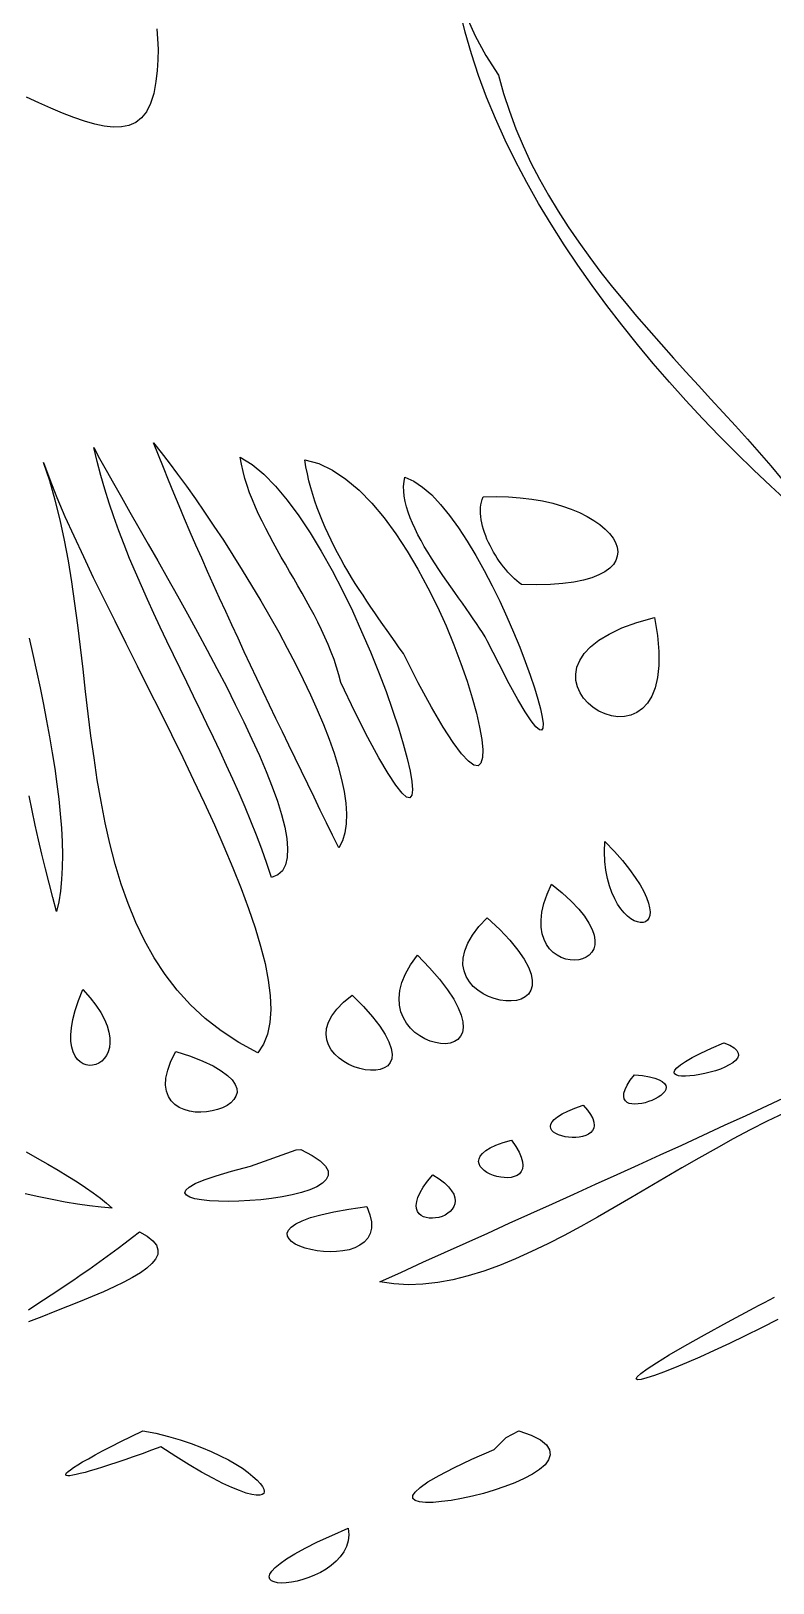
# Model space of a CAD drawing. Extents: x 2.9 to 46.8, y 120.5 to 170.8.
# Drawn here: x 24.23 to 30.78, y 130.94 to 144.63 of the extents above; entities that cross this region are included whole.
import ezdxf

# ---------------------------------------------------------------- set-up
doc = ezdxf.new("R2010")
doc.units = 0
doc.layers.get('0').update_dxf_attribs({"linetype": 'CONTINUOUS'})

msp = doc.modelspace()

# ---------------------------------------------------------------- linework, layer by layer
at = {"color": 7}
for p, q in [((28.063, 144.624), (28.017, 144.815)), ((28.076, 144.762), (28.152, 144.592)), ((25.342, 144.655), (25.349, 144.566)), ((28.118, 144.433), (28.063, 144.624)), ((25.349, 144.566), (25.353, 144.475)), ((25.353, 144.475), (25.351, 144.381)), ((28.152, 144.592), (28.246, 144.419)), ((25.351, 144.381), (25.345, 144.286)), ((28.181, 144.242), (28.118, 144.433)), ((28.246, 144.419), (28.359, 144.244)), ((25.345, 144.286), (25.334, 144.19)), ((28.252, 144.052), (28.181, 144.242)), ((28.359, 144.244), (28.403, 144.084)), ((25.316, 144.083), (25.288, 143.994)), ((25.334, 144.19), (25.316, 144.083)), ((28.403, 144.084), (28.454, 143.927)), ((24.301, 144.001), (24.191, 144.05)), ((24.407, 143.955), (24.301, 144.001)), ((24.51, 143.911), (24.407, 143.955)), ((25.288, 143.994), (25.252, 143.923)), ((28.33, 143.862), (28.252, 144.052)), ((28.454, 143.927), (28.511, 143.773)), ((24.609, 143.873), (24.51, 143.911)), ((24.704, 143.84), (24.609, 143.873)), ((24.794, 143.814), (24.704, 143.84)), ((24.878, 143.796), (24.794, 143.814)), ((24.957, 143.787), (24.878, 143.796)), ((25.03, 143.789), (24.957, 143.787)), ((25.096, 143.802), (25.03, 143.789)), ((25.156, 143.828), (25.096, 143.802)), ((25.208, 143.868), (25.156, 143.828)), ((25.252, 143.923), (25.208, 143.868)), ((28.416, 143.673), (28.33, 143.862)), ((28.508, 143.485), (28.416, 143.673)), ((28.511, 143.773), (28.575, 143.622)), ((28.575, 143.622), (28.644, 143.473)), ((28.607, 143.299), (28.508, 143.485)), ((28.644, 143.473), (28.719, 143.328)), ((28.711, 143.114), (28.607, 143.299)), ((28.719, 143.328), (28.8, 143.185)), ((28.822, 142.93), (28.711, 143.114)), ((28.8, 143.185), (28.884, 143.045)), ((28.884, 143.045), (28.973, 142.907)), ((28.937, 142.748), (28.822, 142.93)), ((28.973, 142.907), (29.066, 142.771)), ((29.058, 142.568), (28.937, 142.748)), ((29.066, 142.771), (29.163, 142.637)), ((29.183, 142.39), (29.058, 142.568)), ((29.163, 142.637), (29.262, 142.505)), ((29.262, 142.505), (29.364, 142.375)), ((29.313, 142.214), (29.183, 142.39)), ((29.364, 142.375), (29.469, 142.247)), ((29.446, 142.041), (29.313, 142.214)), ((29.469, 142.247), (29.575, 142.12)), ((29.583, 141.87), (29.446, 142.041)), ((29.575, 142.12), (29.683, 141.995)), ((29.683, 141.995), (29.792, 141.872)), ((29.792, 141.872), (29.902, 141.749)), ((29.723, 141.702), (29.583, 141.87)), ((29.902, 141.749), (30.012, 141.628)), ((29.866, 141.537), (29.723, 141.702)), ((30.012, 141.628), (30.122, 141.507)), ((30.011, 141.375), (29.866, 141.537)), ((30.122, 141.507), (30.232, 141.387)), ((30.158, 141.217), (30.011, 141.375)), ((30.232, 141.387), (30.341, 141.269)), ((30.307, 141.061), (30.158, 141.217)), ((30.341, 141.269), (30.448, 141.15)), ((30.458, 140.91), (30.307, 141.061)), ((30.448, 141.15), (30.554, 141.033)), ((24.786, 140.959), (24.837, 140.864)), ((24.815, 140.837), (24.786, 140.959)), ((25.313, 141.002), (25.38, 140.917)), ((25.356, 140.892), (25.313, 141.002)), ((25.38, 140.917), (25.452, 140.824)), ((30.554, 141.033), (30.658, 140.915)), ((30.658, 140.915), (30.76, 140.798)), ((24.341, 140.828), (24.397, 140.678)), ((24.397, 140.665), (24.341, 140.828)), ((24.847, 140.714), (24.815, 140.837)), ((24.837, 140.864), (24.895, 140.759)), ((25.4, 140.782), (25.356, 140.892)), ((25.445, 140.67), (25.4, 140.782)), ((25.452, 140.824), (25.526, 140.724)), ((26.079, 140.875), (26.183, 140.811)), ((26.09, 140.812), (26.079, 140.875)), ((26.103, 140.749), (26.09, 140.812)), ((26.183, 140.811), (26.287, 140.725)), ((26.648, 140.852), (26.771, 140.818)), ((26.658, 140.789), (26.648, 140.852)), ((26.671, 140.727), (26.658, 140.789)), ((26.771, 140.818), (26.892, 140.76)), ((30.609, 140.762), (30.458, 140.91)), ((30.76, 140.798), (30.859, 140.681)), ((24.397, 140.678), (24.461, 140.519)), ((24.446, 140.496), (24.397, 140.665)), ((24.883, 140.591), (24.847, 140.714)), ((24.895, 140.759), (24.96, 140.644)), ((24.96, 140.644), (25.03, 140.521)), ((25.492, 140.557), (25.445, 140.67)), ((25.526, 140.724), (25.603, 140.618)), ((26.12, 140.686), (26.103, 140.749)), ((26.139, 140.623), (26.12, 140.686)), ((26.287, 140.725), (26.391, 140.619)), ((26.685, 140.665), (26.671, 140.727)), ((26.701, 140.604), (26.685, 140.665)), ((26.892, 140.76), (27.011, 140.681)), ((27.011, 140.681), (27.127, 140.583)), ((27.52, 140.617), (27.524, 140.659)), ((27.524, 140.659), (27.532, 140.699)), ((27.532, 140.699), (27.61, 140.664)), ((27.61, 140.664), (27.688, 140.611)), ((30.761, 140.618), (30.609, 140.762)), ((24.461, 140.519), (24.532, 140.352)), ((24.922, 140.469), (24.883, 140.591)), ((25.03, 140.521), (25.104, 140.39)), ((25.539, 140.444), (25.492, 140.557)), ((25.603, 140.618), (25.683, 140.506)), ((25.683, 140.506), (25.764, 140.389)), ((26.161, 140.56), (26.139, 140.623)), ((26.186, 140.497), (26.161, 140.56)), ((26.391, 140.619), (26.494, 140.496)), ((26.718, 140.544), (26.701, 140.604)), ((26.737, 140.485), (26.718, 140.544)), ((27.127, 140.583), (27.239, 140.468)), ((27.521, 140.574), (27.52, 140.617)), ((27.525, 140.53), (27.521, 140.574)), ((27.533, 140.484), (27.525, 140.53)), ((27.688, 140.611), (27.768, 140.541)), ((27.768, 140.541), (27.847, 140.457)), ((28.213, 140.501), (28.222, 140.523)), ((28.222, 140.523), (28.336, 140.526)), ((28.336, 140.526), (28.445, 140.524)), ((28.445, 140.524), (28.55, 140.517)), ((28.55, 140.517), (28.651, 140.505)), ((28.651, 140.505), (28.746, 140.488)), ((30.914, 140.478), (30.761, 140.618)), ((24.49, 140.322), (24.446, 140.496)), ((24.963, 140.347), (24.922, 140.469)), ((25.104, 140.39), (25.183, 140.252)), ((25.588, 140.33), (25.539, 140.444)), ((25.764, 140.389), (25.846, 140.267)), ((26.212, 140.434), (26.186, 140.497)), ((26.241, 140.372), (26.212, 140.434)), ((26.271, 140.309), (26.241, 140.372)), ((26.494, 140.496), (26.596, 140.357)), ((26.758, 140.426), (26.737, 140.485)), ((26.78, 140.368), (26.758, 140.426)), ((26.803, 140.31), (26.78, 140.368)), ((27.239, 140.468), (27.348, 140.338)), ((27.545, 140.437), (27.533, 140.484)), ((27.56, 140.389), (27.545, 140.437)), ((27.578, 140.34), (27.56, 140.389)), ((27.847, 140.457), (27.926, 140.359)), ((28.198, 140.403), (28.199, 140.429)), ((28.199, 140.377), (28.198, 140.403)), ((28.199, 140.429), (28.202, 140.454)), ((28.201, 140.35), (28.199, 140.377)), ((28.202, 140.454), (28.207, 140.478)), ((28.207, 140.478), (28.213, 140.501)), ((28.746, 140.488), (28.836, 140.468)), ((28.836, 140.468), (28.921, 140.443)), ((28.921, 140.443), (29, 140.415)), ((29, 140.415), (29.073, 140.385)), ((29.073, 140.385), (29.14, 140.351)), ((24.528, 140.143), (24.49, 140.322)), ((24.532, 140.352), (24.61, 140.179)), ((25.007, 140.225), (24.963, 140.347)), ((25.183, 140.252), (25.265, 140.108)), ((25.637, 140.214), (25.588, 140.33)), ((25.846, 140.267), (25.93, 140.141)), ((26.303, 140.246), (26.271, 140.309)), ((26.336, 140.183), (26.303, 140.246)), ((26.596, 140.357), (26.696, 140.206)), ((26.827, 140.253), (26.803, 140.31)), ((26.853, 140.197), (26.827, 140.253)), ((27.348, 140.338), (27.452, 140.197)), ((27.598, 140.291), (27.578, 140.34)), ((27.621, 140.241), (27.598, 140.291)), ((27.646, 140.19), (27.621, 140.241)), ((27.926, 140.359), (28.005, 140.25)), ((28.005, 140.25), (28.082, 140.132)), ((28.205, 140.322), (28.201, 140.35)), ((28.21, 140.294), (28.205, 140.322)), ((28.217, 140.266), (28.21, 140.294)), ((28.225, 140.237), (28.217, 140.266)), ((28.234, 140.209), (28.225, 140.237)), ((29.14, 140.351), (29.2, 140.316)), ((29.2, 140.316), (29.253, 140.279)), ((29.253, 140.279), (29.299, 140.24)), ((29.299, 140.24), (29.337, 140.201)), ((24.562, 139.96), (24.528, 140.143)), ((24.61, 140.179), (24.694, 139.999)), ((25.054, 140.103), (25.007, 140.225)), ((25.102, 139.981), (25.054, 140.103)), ((25.265, 140.108), (25.35, 139.96)), ((25.688, 140.099), (25.637, 140.214)), ((25.739, 139.982), (25.688, 140.099)), ((25.93, 140.141), (26.013, 140.011)), ((26.37, 140.12), (26.336, 140.183)), ((26.405, 140.056), (26.37, 140.12)), ((26.696, 140.206), (26.794, 140.044)), ((26.88, 140.141), (26.853, 140.197)), ((26.908, 140.085), (26.88, 140.141)), ((27.452, 140.197), (27.552, 140.045)), ((27.674, 140.139), (27.646, 140.19)), ((27.703, 140.087), (27.674, 140.139)), ((28.082, 140.132), (28.158, 140.007)), ((28.245, 140.18), (28.234, 140.209)), ((28.256, 140.151), (28.245, 140.18)), ((28.269, 140.122), (28.256, 140.151)), ((28.283, 140.094), (28.269, 140.122)), ((28.298, 140.065), (28.283, 140.094)), ((29.337, 140.201), (29.368, 140.16)), ((29.368, 140.16), (29.39, 140.12)), ((29.39, 140.12), (29.404, 140.08)), ((24.592, 139.773), (24.562, 139.96)), ((24.694, 139.999), (24.782, 139.814)), ((25.153, 139.86), (25.102, 139.981)), ((25.35, 139.96), (25.437, 139.807)), ((25.791, 139.865), (25.739, 139.982)), ((26.013, 140.011), (26.096, 139.878)), ((26.441, 139.993), (26.405, 140.056)), ((26.477, 139.93), (26.441, 139.993)), ((26.794, 140.044), (26.889, 139.874)), ((26.937, 140.03), (26.908, 140.085)), ((26.966, 139.976), (26.937, 140.03)), ((26.997, 139.921), (26.966, 139.976)), ((27.552, 140.045), (27.646, 139.885)), ((27.733, 140.036), (27.703, 140.087)), ((27.765, 139.984), (27.733, 140.036)), ((27.798, 139.933), (27.765, 139.984)), ((28.158, 140.007), (28.231, 139.875)), ((28.313, 140.037), (28.298, 140.065)), ((28.33, 140.01), (28.313, 140.037)), ((28.347, 139.983), (28.33, 140.01)), ((28.364, 139.957), (28.347, 139.983)), ((28.383, 139.931), (28.364, 139.957)), ((29.393, 139.964), (29.371, 139.928)), ((29.406, 140.001), (29.393, 139.964)), ((29.404, 140.08), (29.41, 140.04)), ((29.41, 140.04), (29.406, 140.001)), ((25.206, 139.738), (25.153, 139.86)), ((25.843, 139.748), (25.791, 139.865)), ((26.096, 139.878), (26.179, 139.743)), ((26.514, 139.866), (26.477, 139.93)), ((26.551, 139.803), (26.514, 139.866)), ((26.889, 139.874), (26.98, 139.698)), ((27.029, 139.868), (26.997, 139.921)), ((27.061, 139.814), (27.029, 139.868)), ((27.646, 139.885), (27.735, 139.721)), ((27.832, 139.882), (27.798, 139.933)), ((27.866, 139.831), (27.832, 139.882)), ((27.901, 139.78), (27.866, 139.831)), ((28.231, 139.875), (28.301, 139.74)), ((28.402, 139.907), (28.383, 139.931)), ((28.421, 139.883), (28.402, 139.907)), ((28.44, 139.861), (28.421, 139.883)), ((28.46, 139.839), (28.44, 139.861)), ((28.48, 139.819), (28.46, 139.839)), ((28.5, 139.8), (28.48, 139.819)), ((29.244, 139.835), (29.181, 139.811)), ((29.297, 139.864), (29.244, 139.835)), ((29.339, 139.895), (29.297, 139.864)), ((29.371, 139.928), (29.339, 139.895)), ((24.62, 139.583), (24.592, 139.773)), ((24.782, 139.814), (24.875, 139.624)), ((25.26, 139.617), (25.206, 139.738)), ((25.437, 139.807), (25.524, 139.65)), ((25.896, 139.63), (25.843, 139.748)), ((26.179, 139.743), (26.26, 139.606)), ((26.588, 139.739), (26.551, 139.803)), ((26.624, 139.675), (26.588, 139.739)), ((26.98, 139.698), (27.068, 139.518)), ((27.094, 139.761), (27.061, 139.814)), ((27.127, 139.708), (27.094, 139.761)), ((27.162, 139.656), (27.127, 139.708)), ((27.735, 139.721), (27.818, 139.553)), ((27.936, 139.73), (27.901, 139.78)), ((27.971, 139.681), (27.936, 139.73)), ((28.005, 139.632), (27.971, 139.681)), ((28.301, 139.74), (28.368, 139.603)), ((28.52, 139.782), (28.5, 139.8)), ((28.54, 139.766), (28.52, 139.782)), ((28.561, 139.752), (28.54, 139.766)), ((28.694, 139.749), (28.561, 139.752)), ((28.815, 139.751), (28.694, 139.749)), ((28.924, 139.759), (28.815, 139.751)), ((29.021, 139.772), (28.924, 139.759)), ((29.107, 139.789), (29.021, 139.772)), ((29.181, 139.811), (29.107, 139.789)), ((24.645, 139.391), (24.62, 139.583)), ((24.875, 139.624), (24.971, 139.43)), ((25.316, 139.495), (25.26, 139.617)), ((25.524, 139.65), (25.613, 139.492)), ((25.95, 139.512), (25.896, 139.63)), ((26.26, 139.606), (26.34, 139.468)), ((26.66, 139.611), (26.624, 139.675)), ((26.695, 139.546), (26.66, 139.611)), ((26.73, 139.482), (26.695, 139.546)), ((27.196, 139.604), (27.162, 139.656)), ((27.231, 139.552), (27.196, 139.604)), ((27.266, 139.5), (27.231, 139.552)), ((27.818, 139.553), (27.895, 139.385)), ((28.039, 139.585), (28.005, 139.632)), ((28.072, 139.539), (28.039, 139.585)), ((28.368, 139.603), (28.432, 139.466)), ((24.971, 139.43), (25.069, 139.232)), ((25.373, 139.374), (25.316, 139.495)), ((25.613, 139.492), (25.701, 139.331)), ((26.005, 139.394), (25.95, 139.512)), ((26.34, 139.468), (26.418, 139.329)), ((26.763, 139.417), (26.73, 139.482)), ((26.795, 139.352), (26.763, 139.417)), ((27.068, 139.518), (27.15, 139.337)), ((27.302, 139.448), (27.266, 139.5)), ((27.338, 139.397), (27.302, 139.448)), ((28.104, 139.493), (28.072, 139.539)), ((28.134, 139.449), (28.104, 139.493)), ((28.163, 139.407), (28.134, 139.449)), ((28.191, 139.366), (28.163, 139.407)), ((28.432, 139.466), (28.491, 139.33)), ((29.445, 139.367), (29.578, 139.415)), ((29.578, 139.415), (29.733, 139.459)), ((29.733, 139.459), (29.76, 139.3)), ((24.217, 139.278), (24.249, 139.132)), ((24.668, 139.198), (24.645, 139.391)), ((25.43, 139.252), (25.373, 139.374)), ((25.701, 139.331), (25.788, 139.171)), ((26.059, 139.276), (26.005, 139.394)), ((26.114, 139.158), (26.059, 139.276)), ((26.418, 139.329), (26.493, 139.19)), ((26.825, 139.286), (26.795, 139.352)), ((26.854, 139.22), (26.825, 139.286)), ((27.15, 139.337), (27.228, 139.156)), ((27.374, 139.346), (27.338, 139.397)), ((27.41, 139.295), (27.374, 139.346)), ((27.446, 139.244), (27.41, 139.295)), ((27.895, 139.385), (27.964, 139.218)), ((28.216, 139.327), (28.191, 139.366)), ((28.239, 139.289), (28.216, 139.327)), ((28.259, 139.253), (28.239, 139.289)), ((28.491, 139.33), (28.545, 139.198)), ((29.242, 139.259), (29.333, 139.314)), ((29.333, 139.314), (29.445, 139.367)), ((29.76, 139.3), (29.773, 139.16)), ((24.691, 139.003), (24.668, 139.198)), ((25.069, 139.232), (25.169, 139.033)), ((25.489, 139.131), (25.43, 139.252)), ((25.788, 139.171), (25.873, 139.01)), ((26.17, 139.039), (26.114, 139.158)), ((26.493, 139.19), (26.565, 139.052)), ((26.881, 139.154), (26.854, 139.22)), ((26.906, 139.088), (26.881, 139.154)), ((27.228, 139.156), (27.299, 138.979)), ((27.482, 139.193), (27.446, 139.244)), ((27.518, 139.142), (27.482, 139.193)), ((27.649, 138.883), (27.518, 139.142)), ((27.964, 139.218), (28.026, 139.055)), ((28.362, 139.047), (28.259, 139.253)), ((28.545, 139.198), (28.594, 139.071)), ((29.074, 139.081), (29.113, 139.141)), ((29.113, 139.141), (29.169, 139.201)), ((29.169, 139.201), (29.242, 139.259)), ((29.773, 139.16), (29.773, 139.037)), ((24.249, 139.132), (24.281, 138.985)), ((24.714, 138.807), (24.691, 139.003)), ((25.169, 139.033), (25.27, 138.831)), ((25.548, 139.009), (25.489, 139.131)), ((25.607, 138.888), (25.548, 139.009)), ((25.873, 139.01), (25.956, 138.85)), ((26.226, 138.921), (26.17, 139.039)), ((26.565, 139.052), (26.634, 138.914)), ((26.928, 139.022), (26.906, 139.088)), ((26.948, 138.955), (26.928, 139.022)), ((28.026, 139.055), (28.08, 138.899)), ((28.451, 138.875), (28.362, 139.047)), ((28.594, 139.071), (28.638, 138.951)), ((29.039, 138.961), (29.05, 139.021)), ((29.05, 139.021), (29.074, 139.081)), ((29.773, 139.037), (29.762, 138.93)), ((24.281, 138.985), (24.312, 138.839)), ((25.667, 138.766), (25.607, 138.888)), ((26.282, 138.803), (26.226, 138.921)), ((26.634, 138.914), (26.698, 138.778)), ((26.965, 138.887), (26.948, 138.955)), ((27.093, 138.622), (26.965, 138.887)), ((27.299, 138.979), (27.365, 138.807)), ((27.766, 138.667), (27.649, 138.883)), ((28.08, 138.899), (28.126, 138.751)), ((28.528, 138.735), (28.451, 138.875)), ((28.638, 138.951), (28.675, 138.84)), ((29.041, 138.903), (29.039, 138.961)), ((29.054, 138.848), (29.041, 138.903)), ((29.762, 138.93), (29.741, 138.84)), ((24.312, 138.839), (24.342, 138.693)), ((24.737, 138.611), (24.714, 138.807)), ((25.27, 138.831), (25.371, 138.629)), ((25.726, 138.644), (25.667, 138.766)), ((25.956, 138.85), (26.035, 138.693)), ((26.338, 138.685), (26.282, 138.803)), ((26.698, 138.778), (26.758, 138.645)), ((27.365, 138.807), (27.423, 138.642)), ((28.126, 138.751), (28.163, 138.614)), ((28.592, 138.627), (28.528, 138.735)), ((28.675, 138.84), (28.705, 138.74)), ((28.705, 138.74), (28.728, 138.653)), ((29.077, 138.796), (29.054, 138.848)), ((29.109, 138.747), (29.077, 138.796)), ((29.148, 138.703), (29.109, 138.747)), ((29.711, 138.765), (29.673, 138.703)), ((29.741, 138.84), (29.711, 138.765)), ((24.342, 138.693), (24.37, 138.549)), ((24.761, 138.415), (24.737, 138.611)), ((25.371, 138.629), (25.472, 138.427)), ((25.785, 138.522), (25.726, 138.644)), ((26.035, 138.693), (26.111, 138.538)), ((26.394, 138.568), (26.338, 138.685)), ((26.758, 138.645), (26.813, 138.514)), ((27.205, 138.401), (27.093, 138.622)), ((27.423, 138.642), (27.474, 138.487)), ((27.868, 138.492), (27.766, 138.667)), ((28.163, 138.614), (28.191, 138.491)), ((28.645, 138.548), (28.592, 138.627)), ((28.728, 138.653), (28.743, 138.58)), ((29.194, 138.665), (29.148, 138.703)), ((29.244, 138.634), (29.194, 138.665)), ((29.298, 138.609), (29.244, 138.634)), ((29.354, 138.592), (29.298, 138.609)), ((29.412, 138.584), (29.354, 138.592)), ((29.469, 138.586), (29.412, 138.584)), ((29.525, 138.598), (29.469, 138.586)), ((29.579, 138.621), (29.525, 138.598)), ((29.628, 138.656), (29.579, 138.621)), ((29.673, 138.703), (29.628, 138.656)), ((24.37, 138.549), (24.396, 138.406)), ((25.844, 138.4), (25.785, 138.522)), ((26.111, 138.538), (26.182, 138.387)), ((26.45, 138.451), (26.394, 138.568)), ((26.507, 138.334), (26.45, 138.451)), ((26.813, 138.514), (26.863, 138.387)), ((27.474, 138.487), (27.517, 138.344)), ((27.957, 138.356), (27.868, 138.492)), ((28.191, 138.491), (28.209, 138.383)), ((28.687, 138.495), (28.645, 138.548)), ((28.718, 138.469), (28.687, 138.495)), ((28.738, 138.466), (28.718, 138.469)), ((28.749, 138.484), (28.738, 138.466)), ((28.743, 138.58), (28.751, 138.523)), ((28.751, 138.523), (28.749, 138.484)), ((24.396, 138.406), (24.42, 138.265)), ((24.788, 138.221), (24.761, 138.415)), ((25.472, 138.427), (25.571, 138.225)), ((25.901, 138.278), (25.844, 138.4)), ((26.182, 138.387), (26.248, 138.241)), ((26.563, 138.218), (26.507, 138.334)), ((26.863, 138.387), (26.906, 138.263)), ((27.302, 138.222), (27.205, 138.401)), ((27.517, 138.344), (27.552, 138.216)), ((28.031, 138.256), (27.957, 138.356)), ((28.209, 138.383), (28.218, 138.293)), ((24.42, 138.265), (24.441, 138.126)), ((24.817, 138.028), (24.788, 138.221)), ((25.571, 138.225), (25.667, 138.024)), ((25.958, 138.155), (25.901, 138.278)), ((26.248, 138.241), (26.308, 138.1)), ((26.619, 138.103), (26.563, 138.218)), ((26.906, 138.263), (26.943, 138.145)), ((27.384, 138.082), (27.302, 138.222)), ((27.552, 138.216), (27.577, 138.104)), ((28.093, 138.191), (28.031, 138.256)), ((28.141, 138.157), (28.093, 138.191)), ((28.202, 138.175), (28.178, 138.152)), ((28.215, 138.223), (28.202, 138.175)), ((28.218, 138.293), (28.215, 138.223)), ((24.441, 138.126), (24.46, 137.99)), ((26.014, 138.032), (25.958, 138.155)), ((26.308, 138.1), (26.36, 137.966)), ((26.675, 137.988), (26.619, 138.103)), ((26.943, 138.145), (26.973, 138.031)), ((27.452, 137.979), (27.384, 138.082)), ((27.577, 138.104), (27.593, 138.012)), ((28.178, 138.152), (28.141, 138.157)), ((24.46, 137.99), (24.477, 137.857)), ((24.85, 137.837), (24.817, 138.028)), ((25.667, 138.024), (25.761, 137.826)), ((26.069, 137.909), (26.014, 138.032)), ((26.121, 137.786), (26.069, 137.909)), ((26.36, 137.966), (26.406, 137.839)), ((26.73, 137.874), (26.675, 137.988)), ((26.973, 138.031), (26.996, 137.923)), ((26.996, 137.923), (27.01, 137.821)), ((27.506, 137.911), (27.452, 137.979)), ((27.547, 137.875), (27.506, 137.911)), ((27.593, 138.012), (27.598, 137.94)), ((27.598, 137.94), (27.593, 137.892)), ((24.242, 137.757), (24.215, 137.887)), ((24.477, 137.857), (24.49, 137.727)), ((24.887, 137.649), (24.85, 137.837)), ((25.761, 137.826), (25.85, 137.63)), ((26.172, 137.663), (26.121, 137.786)), ((26.406, 137.839), (26.443, 137.72)), ((26.785, 137.761), (26.73, 137.874)), ((27.01, 137.821), (27.017, 137.727)), ((27.576, 137.869), (27.547, 137.875)), ((27.593, 137.892), (27.576, 137.869)), ((24.27, 137.628), (24.242, 137.757)), ((24.299, 137.499), (24.27, 137.628)), ((24.49, 137.727), (24.5, 137.602)), ((24.928, 137.464), (24.887, 137.649)), ((25.85, 137.63), (25.935, 137.438)), ((26.221, 137.539), (26.172, 137.663)), ((26.443, 137.72), (26.471, 137.61)), ((26.84, 137.649), (26.785, 137.761)), ((26.894, 137.538), (26.84, 137.649)), ((27.014, 137.639), (27.002, 137.56)), ((27.017, 137.727), (27.014, 137.639)), ((24.328, 137.371), (24.299, 137.499)), ((24.5, 137.602), (24.506, 137.481)), ((26.268, 137.415), (26.221, 137.539)), ((26.471, 137.61), (26.489, 137.509)), ((26.489, 137.509), (26.497, 137.42)), ((26.948, 137.428), (26.894, 137.538)), ((26.98, 137.49), (26.948, 137.428)), ((27.002, 137.56), (26.98, 137.49)), ((24.359, 137.243), (24.328, 137.371)), ((24.506, 137.481), (24.509, 137.364)), ((24.509, 137.364), (24.507, 137.253)), ((24.976, 137.283), (24.928, 137.464)), ((25.935, 137.438), (26.014, 137.251)), ((26.313, 137.29), (26.268, 137.415)), ((26.497, 137.42), (26.494, 137.342)), ((29.294, 137.393), (29.296, 137.484)), ((29.297, 137.308), (29.294, 137.393)), ((29.296, 137.484), (29.38, 137.396)), ((29.38, 137.396), (29.452, 137.314)), ((24.391, 137.116), (24.359, 137.243)), ((24.507, 137.253), (24.502, 137.147)), ((25.029, 137.107), (24.976, 137.283)), ((26.014, 137.251), (26.086, 137.069)), ((26.355, 137.165), (26.313, 137.29)), ((26.451, 137.225), (26.41, 137.188)), ((26.479, 137.277), (26.451, 137.225)), ((26.494, 137.342), (26.479, 137.277)), ((29.306, 137.23), (29.297, 137.308)), ((29.32, 137.158), (29.306, 137.23)), ((29.452, 137.314), (29.514, 137.237)), ((29.514, 137.237), (29.565, 137.166)), ((24.424, 136.99), (24.391, 137.116)), ((24.502, 137.147), (24.492, 137.046)), ((25.089, 136.935), (25.029, 137.107)), ((26.41, 137.188), (26.355, 137.165)), ((28.786, 137.018), (28.825, 137.108)), ((28.825, 137.108), (28.92, 137.03)), ((29.337, 137.092), (29.32, 137.158)), ((29.358, 137.032), (29.337, 137.092)), ((29.565, 137.166), (29.607, 137.101)), ((29.607, 137.101), (29.64, 137.042)), ((24.457, 136.865), (24.424, 136.99)), ((24.477, 136.952), (24.457, 136.865)), ((24.492, 137.046), (24.477, 136.952)), ((26.086, 137.069), (26.152, 136.892)), ((28.758, 136.935), (28.786, 137.018)), ((28.92, 137.03), (29, 136.956)), ((29, 136.956), (29.065, 136.887)), ((29.383, 136.978), (29.358, 137.032)), ((29.409, 136.93), (29.383, 136.978)), ((29.64, 137.042), (29.665, 136.988)), ((29.665, 136.988), (29.682, 136.94)), ((25.158, 136.769), (25.089, 136.935)), ((26.152, 136.892), (26.209, 136.722)), ((28.184, 136.732), (28.259, 136.81)), ((28.259, 136.81), (28.368, 136.706)), ((28.733, 136.789), (28.74, 136.859)), ((28.74, 136.859), (28.758, 136.935)), ((29.065, 136.887), (29.117, 136.823)), ((29.117, 136.823), (29.156, 136.763)), ((29.437, 136.889), (29.409, 136.93)), ((29.466, 136.854), (29.437, 136.889)), ((29.496, 136.824), (29.466, 136.854)), ((29.526, 136.801), (29.496, 136.824)), ((29.684, 136.807), (29.671, 136.788)), ((29.682, 136.94), (29.691, 136.898)), ((29.692, 136.831), (29.684, 136.807)), ((29.691, 136.898), (29.695, 136.862)), ((29.695, 136.862), (29.692, 136.831)), ((25.234, 136.609), (25.158, 136.769)), ((26.209, 136.722), (26.258, 136.56)), ((28.127, 136.657), (28.184, 136.732)), ((28.368, 136.706), (28.457, 136.611)), ((28.734, 136.726), (28.733, 136.789)), ((28.743, 136.669), (28.734, 136.726)), ((28.76, 136.619), (28.743, 136.669)), ((29.156, 136.763), (29.184, 136.708)), ((29.184, 136.708), (29.201, 136.657)), ((29.555, 136.784), (29.526, 136.801)), ((29.583, 136.773), (29.555, 136.784)), ((29.609, 136.768), (29.583, 136.773)), ((29.633, 136.769), (29.609, 136.768)), ((29.654, 136.775), (29.633, 136.769)), ((29.671, 136.788), (29.654, 136.775)), ((25.32, 136.456), (25.234, 136.609)), ((26.258, 136.56), (26.297, 136.406)), ((28.059, 136.518), (28.086, 136.586)), ((28.086, 136.586), (28.127, 136.657)), ((28.457, 136.611), (28.528, 136.524)), ((28.782, 136.575), (28.76, 136.619)), ((28.809, 136.537), (28.782, 136.575)), ((28.841, 136.505), (28.809, 136.537)), ((29.198, 136.536), (29.181, 136.506)), ((29.207, 136.572), (29.198, 136.536)), ((29.201, 136.657), (29.209, 136.612)), ((29.209, 136.612), (29.207, 136.572)), ((25.415, 136.31), (25.32, 136.456)), ((26.297, 136.406), (26.326, 136.26)), ((27.537, 136.316), (27.582, 136.395)), ((27.582, 136.395), (27.643, 136.479)), ((27.643, 136.479), (27.749, 136.368)), ((28.044, 136.396), (28.045, 136.455)), ((28.054, 136.341), (28.044, 136.396)), ((28.045, 136.455), (28.059, 136.518)), ((28.528, 136.524), (28.583, 136.445)), ((28.583, 136.445), (28.621, 136.375)), ((28.875, 136.479), (28.841, 136.505)), ((28.912, 136.46), (28.875, 136.479)), ((28.951, 136.446), (28.912, 136.46)), ((28.99, 136.438), (28.951, 136.446)), ((29.028, 136.435), (28.99, 136.438)), ((29.065, 136.438), (29.028, 136.435)), ((29.1, 136.447), (29.065, 136.438)), ((29.132, 136.461), (29.1, 136.447)), ((29.159, 136.481), (29.132, 136.461)), ((29.181, 136.506), (29.159, 136.481)), ((25.521, 136.172), (25.415, 136.31)), ((26.326, 136.26), (26.343, 136.125)), ((27.505, 136.24), (27.537, 136.316)), ((27.749, 136.368), (27.837, 136.267)), ((27.837, 136.267), (27.907, 136.175)), ((28.073, 136.291), (28.054, 136.341)), ((28.101, 136.246), (28.073, 136.291)), ((28.621, 136.375), (28.645, 136.312)), ((28.645, 136.312), (28.656, 136.257)), ((28.656, 136.257), (28.655, 136.21)), ((24.65, 136.08), (24.689, 136.176)), ((24.689, 136.176), (24.753, 136.105)), ((25.639, 136.042), (25.521, 136.172)), ((26.343, 136.125), (26.349, 136)), ((26.99, 136.066), (27.066, 136.128)), ((27.066, 136.128), (27.166, 136.027)), ((27.48, 136.102), (27.487, 136.169)), ((27.487, 136.169), (27.505, 136.24)), ((27.907, 136.175), (27.962, 136.091)), ((28.135, 136.205), (28.101, 136.246)), ((28.176, 136.17), (28.135, 136.205)), ((28.221, 136.14), (28.176, 136.17)), ((28.269, 136.116), (28.221, 136.14)), ((28.622, 136.137), (28.593, 136.112)), ((28.643, 136.17), (28.622, 136.137)), ((28.655, 136.21), (28.643, 136.17)), ((24.601, 135.912), (24.621, 135.992)), ((24.621, 135.992), (24.65, 136.08)), ((24.753, 136.105), (24.805, 136.038)), ((24.805, 136.038), (24.848, 135.974)), ((25.768, 135.922), (25.639, 136.042)), ((26.349, 136), (26.341, 135.886)), ((26.887, 135.946), (26.93, 136.005)), ((26.93, 136.005), (26.99, 136.066)), ((27.166, 136.027), (27.246, 135.936)), ((27.483, 136.039), (27.48, 136.102)), ((27.496, 135.981), (27.483, 136.039)), ((27.962, 136.091), (28.002, 136.016)), ((28.002, 136.016), (28.029, 135.95)), ((28.32, 136.097), (28.269, 136.116)), ((28.371, 136.084), (28.32, 136.097)), ((28.421, 136.077), (28.371, 136.084)), ((28.47, 136.076), (28.421, 136.077)), ((28.516, 136.081), (28.47, 136.076)), ((28.557, 136.093), (28.516, 136.081)), ((28.593, 136.112), (28.557, 136.093)), ((24.589, 135.84), (24.601, 135.912)), ((24.848, 135.974), (24.881, 135.913)), ((24.881, 135.913), (24.904, 135.856)), ((24.904, 135.856), (24.92, 135.802)), ((25.91, 135.811), (25.768, 135.922)), ((26.341, 135.886), (26.32, 135.784)), ((26.841, 135.834), (26.857, 135.889)), ((26.857, 135.889), (26.887, 135.946)), ((27.246, 135.936), (27.31, 135.853)), ((27.31, 135.853), (27.358, 135.779)), ((27.518, 135.928), (27.496, 135.981)), ((27.546, 135.88), (27.518, 135.928)), ((27.58, 135.837), (27.546, 135.88)), ((28.029, 135.95), (28.043, 135.892)), ((28.043, 135.892), (28.046, 135.842)), ((24.583, 135.776), (24.589, 135.84)), ((24.585, 135.719), (24.583, 135.776)), ((24.592, 135.669), (24.585, 135.719)), ((24.92, 135.802), (24.928, 135.752)), ((24.928, 135.752), (24.929, 135.707)), ((26.065, 135.709), (25.91, 135.811)), ((26.234, 135.619), (26.065, 135.709)), ((26.32, 135.784), (26.285, 135.695)), ((26.836, 135.782), (26.841, 135.834)), ((26.842, 135.733), (26.836, 135.782)), ((26.858, 135.688), (26.842, 135.733)), ((27.358, 135.779), (27.391, 135.714)), ((27.391, 135.714), (27.411, 135.656)), ((27.619, 135.799), (27.58, 135.837)), ((27.662, 135.767), (27.619, 135.799)), ((27.708, 135.741), (27.662, 135.767)), ((27.754, 135.721), (27.708, 135.741)), ((27.801, 135.708), (27.754, 135.721)), ((27.968, 135.718), (27.931, 135.705)), ((27.998, 135.737), (27.968, 135.718)), ((28.022, 135.765), (27.998, 135.737)), ((28.039, 135.799), (28.022, 135.765)), ((28.046, 135.842), (28.039, 135.799)), ((24.605, 135.626), (24.592, 135.669)), ((24.621, 135.59), (24.605, 135.626)), ((24.642, 135.56), (24.621, 135.59)), ((24.898, 135.595), (24.879, 135.568)), ((24.914, 135.628), (24.898, 135.595)), ((24.924, 135.665), (24.914, 135.628)), ((24.929, 135.707), (24.924, 135.665)), ((25.467, 135.544), (25.51, 135.631)), ((25.51, 135.631), (25.639, 135.588)), ((25.639, 135.588), (25.749, 135.545)), ((26.285, 135.695), (26.234, 135.619)), ((26.882, 135.645), (26.858, 135.688)), ((26.913, 135.607), (26.882, 135.645)), ((26.951, 135.572), (26.913, 135.607)), ((27.411, 135.656), (27.419, 135.607)), ((27.419, 135.607), (27.415, 135.566)), ((27.847, 135.7), (27.801, 135.708)), ((27.891, 135.699), (27.847, 135.7)), ((27.931, 135.705), (27.891, 135.699)), ((30.008, 135.542), (30.068, 135.576)), ((30.068, 135.576), (30.143, 135.615)), ((30.143, 135.615), (30.236, 135.658)), ((30.236, 135.658), (30.347, 135.707)), ((30.347, 135.707), (30.399, 135.685)), ((30.399, 135.685), (30.437, 135.662)), ((30.437, 135.662), (30.461, 135.639)), ((30.461, 135.639), (30.473, 135.616)), ((30.475, 135.594), (30.466, 135.572)), ((30.473, 135.616), (30.475, 135.594)), ((24.666, 135.538), (24.642, 135.56)), ((24.692, 135.521), (24.666, 135.538)), ((24.719, 135.511), (24.692, 135.521)), ((24.748, 135.506), (24.719, 135.511)), ((24.776, 135.508), (24.748, 135.506)), ((24.805, 135.515), (24.776, 135.508)), ((24.832, 135.527), (24.805, 135.515)), ((24.857, 135.545), (24.832, 135.527)), ((24.879, 135.568), (24.857, 135.545)), ((25.423, 135.395), (25.439, 135.465)), ((25.439, 135.465), (25.467, 135.544)), ((25.749, 135.545), (25.839, 135.503)), ((25.839, 135.503), (25.911, 135.46)), ((25.911, 135.46), (25.967, 135.419)), ((26.992, 135.542), (26.951, 135.572)), ((27.038, 135.516), (26.992, 135.542)), ((27.085, 135.495), (27.038, 135.516)), ((27.134, 135.479), (27.085, 135.495)), ((27.182, 135.469), (27.134, 135.479)), ((27.229, 135.464), (27.182, 135.469)), ((27.274, 135.464), (27.229, 135.464)), ((27.314, 135.471), (27.274, 135.464)), ((27.35, 135.485), (27.314, 135.471)), ((27.38, 135.505), (27.35, 135.485)), ((27.402, 135.532), (27.38, 135.505)), ((27.415, 135.566), (27.402, 135.532)), ((29.907, 135.447), (29.914, 135.465)), ((29.911, 135.433), (29.907, 135.447)), ((29.914, 135.465), (29.932, 135.486)), ((29.932, 135.486), (29.963, 135.512)), ((29.963, 135.512), (30.008, 135.542)), ((30.226, 135.447), (30.179, 135.435)), ((30.272, 135.46), (30.226, 135.447)), ((30.316, 135.475), (30.272, 135.46)), ((30.356, 135.492), (30.316, 135.475)), ((30.393, 135.511), (30.356, 135.492)), ((30.424, 135.53), (30.393, 135.511)), ((30.449, 135.55), (30.424, 135.53)), ((30.466, 135.572), (30.449, 135.55)), ((25.42, 135.333), (25.423, 135.395)), ((25.427, 135.279), (25.42, 135.333)), ((25.967, 135.419), (26.008, 135.379)), ((26.008, 135.379), (26.034, 135.34)), ((26.034, 135.34), (26.048, 135.303)), ((26.048, 135.303), (26.05, 135.268)), ((29.475, 135.294), (29.493, 135.332)), ((29.493, 135.332), (29.52, 135.376)), ((29.52, 135.376), (29.557, 135.425)), ((29.557, 135.425), (29.629, 135.417)), ((29.629, 135.417), (29.689, 135.407)), ((29.689, 135.407), (29.737, 135.395)), ((29.737, 135.395), (29.775, 135.381)), ((29.775, 135.381), (29.803, 135.365)), ((29.803, 135.365), (29.822, 135.349)), ((29.822, 135.349), (29.833, 135.331)), ((29.833, 135.331), (29.837, 135.314)), ((29.837, 135.314), (29.833, 135.296)), ((29.924, 135.423), (29.911, 135.433)), ((29.945, 135.416), (29.924, 135.423)), ((29.973, 135.412), (29.945, 135.416)), ((30.007, 135.412), (29.973, 135.412)), ((30.046, 135.414), (30.007, 135.412)), ((30.088, 135.418), (30.046, 135.414)), ((30.133, 135.426), (30.088, 135.418)), ((30.179, 135.435), (30.133, 135.426)), ((25.444, 135.233), (25.427, 135.279)), ((25.469, 135.194), (25.444, 135.233)), ((25.502, 135.162), (25.469, 135.194)), ((25.54, 135.136), (25.502, 135.162)), ((25.996, 135.178), (25.962, 135.154)), ((26.022, 135.205), (25.996, 135.178)), ((26.041, 135.235), (26.022, 135.205)), ((26.05, 135.268), (26.041, 135.235)), ((29.463, 135.234), (29.465, 135.262)), ((29.467, 135.212), (29.463, 135.234)), ((29.465, 135.262), (29.475, 135.294)), ((29.477, 135.195), (29.467, 135.212)), ((29.492, 135.181), (29.477, 135.195)), ((29.512, 135.172), (29.492, 135.181)), ((29.535, 135.167), (29.512, 135.172)), ((29.562, 135.165), (29.535, 135.167)), ((29.59, 135.167), (29.562, 135.165)), ((29.621, 135.171), (29.59, 135.167)), ((29.651, 135.178), (29.621, 135.171)), ((29.682, 135.188), (29.651, 135.178)), ((29.712, 135.199), (29.682, 135.188)), ((29.74, 135.212), (29.712, 135.199)), ((29.767, 135.227), (29.74, 135.212)), ((29.79, 135.243), (29.767, 135.227)), ((29.809, 135.26), (29.79, 135.243)), ((29.824, 135.278), (29.809, 135.26)), ((29.833, 135.296), (29.824, 135.278)), ((30.731, 135.154), (30.92, 135.243)), ((25.584, 135.117), (25.54, 135.136)), ((25.631, 135.104), (25.584, 135.117)), ((25.68, 135.096), (25.631, 135.104)), ((25.731, 135.094), (25.68, 135.096)), ((25.782, 135.097), (25.731, 135.094)), ((25.831, 135.105), (25.782, 135.097)), ((25.879, 135.117), (25.831, 135.105)), ((25.923, 135.134), (25.879, 135.117)), ((25.962, 135.154), (25.923, 135.134)), ((28.831, 135.009), (28.85, 135.031)), ((28.85, 135.031), (28.879, 135.054)), ((28.879, 135.054), (28.919, 135.079)), ((28.919, 135.079), (28.969, 135.104)), ((28.969, 135.104), (29.03, 135.13)), ((29.03, 135.13), (29.104, 135.157)), ((29.104, 135.157), (29.142, 135.113)), ((29.142, 135.113), (29.17, 135.074)), ((29.17, 135.074), (29.189, 135.038)), ((29.189, 135.038), (29.199, 135.007)), ((30.353, 134.979), (30.542, 135.066)), ((30.542, 135.066), (30.731, 135.154)), ((30.879, 135.087), (30.729, 135.015)), ((28.816, 134.968), (28.819, 134.988)), ((28.819, 134.95), (28.816, 134.968)), ((28.819, 134.988), (28.831, 135.009)), ((28.829, 134.934), (28.819, 134.95)), ((28.844, 134.919), (28.829, 134.934)), ((28.864, 134.906), (28.844, 134.919)), ((28.888, 134.894), (28.864, 134.906)), ((28.915, 134.885), (28.888, 134.894)), ((29.127, 134.889), (29.1, 134.88)), ((29.151, 134.9), (29.127, 134.889)), ((29.171, 134.915), (29.151, 134.9)), ((29.187, 134.933), (29.171, 134.915)), ((29.198, 134.954), (29.187, 134.933)), ((29.202, 134.978), (29.198, 134.954)), ((29.199, 135.007), (29.202, 134.978)), ((29.974, 134.804), (30.163, 134.892)), ((30.163, 134.892), (30.353, 134.979)), ((30.578, 134.939), (30.428, 134.859)), ((30.729, 135.015), (30.578, 134.939)), ((26.613, 134.765), (26.712, 134.713)), ((28.216, 134.73), (28.246, 134.755)), ((28.246, 134.755), (28.285, 134.779)), ((28.285, 134.779), (28.335, 134.803)), ((28.335, 134.803), (28.398, 134.826)), ((28.398, 134.826), (28.472, 134.849)), ((28.472, 134.849), (28.511, 134.792)), ((28.511, 134.792), (28.54, 134.741)), ((28.945, 134.878), (28.915, 134.885)), ((28.975, 134.874), (28.945, 134.878)), ((29.007, 134.872), (28.975, 134.874)), ((29.039, 134.872), (29.007, 134.872)), ((29.07, 134.875), (29.039, 134.872)), ((29.1, 134.88), (29.07, 134.875)), ((29.784, 134.718), (29.974, 134.804)), ((30.277, 134.775), (30.126, 134.69)), ((30.428, 134.859), (30.277, 134.775)), ((24.188, 134.745), (24.287, 134.69)), ((24.287, 134.69), (24.382, 134.636)), ((24.382, 134.636), (24.473, 134.582)), ((26.001, 134.574), (26.168, 134.617)), ((26.712, 134.713), (26.783, 134.664)), ((26.783, 134.664), (26.83, 134.619)), ((26.83, 134.619), (26.853, 134.576)), ((28.182, 134.66), (28.186, 134.683)), ((28.186, 134.638), (28.182, 134.66)), ((28.186, 134.683), (28.197, 134.706)), ((28.196, 134.616), (28.186, 134.638)), ((28.212, 134.597), (28.196, 134.616)), ((28.197, 134.706), (28.216, 134.73)), ((28.54, 134.741), (28.559, 134.697)), ((28.559, 134.697), (28.57, 134.657)), ((28.573, 134.624), (28.569, 134.595)), ((28.57, 134.657), (28.573, 134.624)), ((29.404, 134.544), (29.594, 134.631)), ((29.594, 134.631), (29.784, 134.718)), ((30.126, 134.69), (29.976, 134.603)), ((24.473, 134.582), (24.558, 134.53)), ((24.558, 134.53), (24.639, 134.479)), ((24.639, 134.479), (24.713, 134.43)), ((25.68, 134.464), (25.759, 134.497)), ((25.759, 134.497), (25.865, 134.534)), ((25.865, 134.534), (26.001, 134.574)), ((26.837, 134.501), (26.803, 134.468)), ((26.855, 134.537), (26.837, 134.501)), ((26.853, 134.576), (26.855, 134.537)), ((27.693, 134.433), (27.73, 134.486)), ((27.73, 134.486), (27.777, 134.543)), ((27.777, 134.543), (27.834, 134.506)), ((27.834, 134.506), (27.881, 134.47)), ((28.232, 134.579), (28.212, 134.597)), ((28.256, 134.562), (28.232, 134.579)), ((28.283, 134.548), (28.256, 134.562)), ((28.313, 134.536), (28.283, 134.548)), ((28.344, 134.527), (28.313, 134.536)), ((28.377, 134.52), (28.344, 134.527)), ((28.409, 134.517), (28.377, 134.52)), ((28.44, 134.516), (28.409, 134.517)), ((28.47, 134.519), (28.44, 134.516)), ((28.497, 134.526), (28.47, 134.519)), ((28.522, 134.537), (28.497, 134.526)), ((28.542, 134.552), (28.522, 134.537)), ((28.558, 134.571), (28.542, 134.552)), ((28.569, 134.595), (28.558, 134.571)), ((29.214, 134.458), (29.404, 134.544)), ((29.825, 134.514), (29.676, 134.426)), ((29.976, 134.603), (29.825, 134.514)), ((24.302, 134.347), (24.182, 134.374)), ((24.419, 134.323), (24.302, 134.347)), ((24.713, 134.43), (24.782, 134.382)), ((24.782, 134.382), (24.844, 134.336)), ((25.591, 134.383), (25.598, 134.407)), ((25.603, 134.363), (25.591, 134.383)), ((25.598, 134.407), (25.628, 134.434)), ((25.633, 134.345), (25.603, 134.363)), ((25.628, 134.434), (25.68, 134.464)), ((25.678, 134.331), (25.633, 134.345)), ((26.449, 134.348), (26.355, 134.334)), ((26.537, 134.366), (26.449, 134.348)), ((26.619, 134.387), (26.537, 134.366)), ((26.692, 134.41), (26.619, 134.387)), ((26.754, 134.437), (26.692, 134.41)), ((26.803, 134.468), (26.754, 134.437)), ((27.636, 134.305), (27.647, 134.343)), ((27.647, 134.343), (27.666, 134.385)), ((27.666, 134.385), (27.693, 134.433)), ((27.881, 134.47), (27.917, 134.435)), ((27.917, 134.435), (27.944, 134.402)), ((27.944, 134.402), (27.962, 134.37)), ((27.962, 134.37), (27.973, 134.34)), ((27.973, 134.34), (27.976, 134.311)), ((28.833, 134.286), (29.023, 134.372)), ((29.023, 134.372), (29.214, 134.458)), ((29.676, 134.426), (29.526, 134.338)), ((24.533, 134.302), (24.419, 134.323)), ((24.643, 134.284), (24.533, 134.302)), ((24.749, 134.269), (24.643, 134.284)), ((24.851, 134.257), (24.749, 134.269)), ((24.844, 134.336), (24.899, 134.291)), ((24.947, 134.248), (24.851, 134.257)), ((24.899, 134.291), (24.947, 134.248)), ((25.737, 134.321), (25.678, 134.331)), ((25.807, 134.313), (25.737, 134.321)), ((25.887, 134.308), (25.807, 134.313)), ((25.974, 134.307), (25.887, 134.308)), ((26.066, 134.309), (25.974, 134.307)), ((26.162, 134.314), (26.066, 134.309)), ((26.259, 134.322), (26.162, 134.314)), ((26.355, 134.334), (26.259, 134.322)), ((26.791, 134.19), (26.904, 134.216)), ((26.904, 134.216), (27.038, 134.24)), ((27.038, 134.24), (27.195, 134.262)), ((27.195, 134.262), (27.223, 134.19)), ((27.632, 134.272), (27.636, 134.305)), ((27.635, 134.244), (27.632, 134.272)), ((27.643, 134.219), (27.635, 134.244)), ((27.656, 134.199), (27.643, 134.219)), ((27.932, 134.219), (27.911, 134.202)), ((27.95, 134.238), (27.932, 134.219)), ((27.964, 134.261), (27.95, 134.238)), ((27.973, 134.285), (27.964, 134.261)), ((27.976, 134.311), (27.973, 134.285)), ((28.643, 134.2), (28.833, 134.286)), ((29.378, 134.252), (29.23, 134.167)), ((29.526, 134.338), (29.378, 134.252)), ((26.504, 134.054), (26.529, 134.081)), ((26.529, 134.081), (26.568, 134.109)), ((26.568, 134.109), (26.624, 134.137)), ((26.624, 134.137), (26.698, 134.164)), ((26.698, 134.164), (26.791, 134.19)), ((27.223, 134.19), (27.236, 134.127)), ((27.236, 134.072), (27.225, 134.024)), ((27.236, 134.127), (27.236, 134.072)), ((27.674, 134.184), (27.656, 134.199)), ((27.696, 134.172), (27.674, 134.184)), ((27.72, 134.164), (27.696, 134.172)), ((27.746, 134.159), (27.72, 134.164)), ((27.774, 134.158), (27.746, 134.159)), ((27.803, 134.161), (27.774, 134.158)), ((27.832, 134.166), (27.803, 134.161)), ((27.86, 134.175), (27.832, 134.166)), ((27.886, 134.187), (27.86, 134.175)), ((27.911, 134.202), (27.886, 134.187)), ((28.262, 134.028), (28.452, 134.114)), ((28.452, 134.114), (28.643, 134.2)), ((29.083, 134.085), (28.937, 134.007)), ((29.23, 134.167), (29.083, 134.085)), ((25, 133.894), (25.064, 133.942)), ((25.064, 133.942), (25.127, 133.991)), ((25.127, 133.991), (25.189, 134.04)), ((25.189, 134.04), (25.258, 134)), ((25.258, 134), (25.308, 133.96)), ((25.308, 133.96), (25.339, 133.92)), ((26.494, 134.027), (26.504, 134.054)), ((26.496, 134.001), (26.494, 134.027)), ((26.509, 133.976), (26.496, 134.001)), ((26.532, 133.953), (26.509, 133.976)), ((26.564, 133.931), (26.532, 133.953)), ((26.604, 133.912), (26.564, 133.931)), ((27.173, 133.948), (27.134, 133.92)), ((27.203, 133.983), (27.173, 133.948)), ((27.225, 134.024), (27.203, 133.983)), ((27.882, 133.856), (28.072, 133.942)), ((28.072, 133.942), (28.262, 134.028)), ((28.792, 133.933), (28.649, 133.864)), ((28.937, 134.007), (28.792, 133.933)), ((24.807, 133.753), (24.872, 133.8)), ((24.872, 133.8), (24.936, 133.847)), ((24.936, 133.847), (25, 133.894)), ((25.332, 133.799), (25.299, 133.759)), ((25.35, 133.84), (25.332, 133.799)), ((25.339, 133.92), (25.352, 133.88)), ((25.352, 133.88), (25.35, 133.84)), ((26.65, 133.896), (26.604, 133.912)), ((26.701, 133.882), (26.65, 133.896)), ((26.756, 133.872), (26.701, 133.882)), ((26.813, 133.865), (26.756, 133.872)), ((26.871, 133.862), (26.813, 133.865)), ((26.929, 133.864), (26.871, 133.862)), ((26.985, 133.87), (26.929, 133.864)), ((27.039, 133.881), (26.985, 133.87)), ((27.09, 133.898), (27.039, 133.881)), ((27.134, 133.92), (27.09, 133.898)), ((27.691, 133.77), (27.882, 133.856)), ((28.507, 133.8), (28.366, 133.742)), ((28.649, 133.864), (28.507, 133.8)), ((24.61, 133.616), (24.676, 133.662)), ((24.676, 133.662), (24.741, 133.707)), ((24.741, 133.707), (24.807, 133.753)), ((25.197, 133.677), (25.129, 133.636)), ((25.254, 133.718), (25.197, 133.677)), ((25.299, 133.759), (25.254, 133.718)), ((27.311, 133.598), (27.501, 133.684)), ((27.501, 133.684), (27.691, 133.77)), ((28.227, 133.692), (28.09, 133.65)), ((28.366, 133.742), (28.227, 133.692)), ((24.41, 133.482), (24.477, 133.527)), ((24.477, 133.527), (24.543, 133.572)), ((24.543, 133.572), (24.61, 133.616)), ((24.965, 133.553), (24.871, 133.51)), ((25.051, 133.595), (24.965, 133.553)), ((25.129, 133.636), (25.051, 133.595)), ((27.435, 133.579), (27.311, 133.598)), ((27.562, 133.572), (27.435, 133.579)), ((27.691, 133.576), (27.562, 133.572)), ((27.822, 133.591), (27.691, 133.576)), ((27.955, 133.615), (27.822, 133.591)), ((28.09, 133.65), (27.955, 133.615)), ((24.209, 133.35), (24.276, 133.394)), ((24.276, 133.394), (24.343, 133.438)), ((24.343, 133.438), (24.41, 133.482)), ((24.665, 133.424), (24.555, 133.38)), ((24.771, 133.467), (24.665, 133.424)), ((24.871, 133.51), (24.771, 133.467)), ((30.614, 133.369), (30.659, 133.392)), ((30.659, 133.392), (30.704, 133.415)), ((30.704, 133.415), (30.749, 133.439)), ((30.749, 133.439), (30.794, 133.463)), ((24.327, 133.29), (24.211, 133.244)), ((24.442, 133.335), (24.327, 133.29)), ((24.555, 133.38), (24.442, 133.335)), ((30.377, 133.242), (30.614, 133.369)), ((30.822, 133.265), (30.677, 133.191)), ((30.003, 133.034), (30.174, 133.13)), ((30.174, 133.13), (30.377, 133.242)), ((30.534, 133.12), (30.395, 133.053)), ((30.677, 133.191), (30.534, 133.12)), ((29.863, 132.952), (30.003, 133.034)), ((30.261, 132.991), (30.135, 132.934)), ((30.395, 133.053), (30.261, 132.991)), ((29.67, 132.83), (29.753, 132.884)), ((29.753, 132.884), (29.863, 132.952)), ((29.91, 132.838), (29.815, 132.801)), ((30.017, 132.883), (29.91, 132.838)), ((30.135, 132.934), (30.017, 132.883)), ((29.572, 132.741), (29.581, 132.759)), ((29.584, 132.734), (29.572, 132.741)), ((29.581, 132.759), (29.613, 132.788)), ((29.616, 132.737), (29.584, 132.734)), ((29.613, 132.788), (29.67, 132.83)), ((29.666, 132.749), (29.616, 132.737)), ((29.733, 132.771), (29.666, 132.749)), ((29.815, 132.801), (29.733, 132.771)), ((24.94, 132.145), (25.024, 132.188)), ((25.024, 132.188), (25.116, 132.234)), ((25.116, 132.234), (25.218, 132.284)), ((25.218, 132.284), (25.334, 132.261)), ((25.334, 132.261), (25.444, 132.233)), ((25.444, 132.233), (25.548, 132.203)), ((25.548, 132.203), (25.646, 132.171)), ((25.646, 132.171), (25.737, 132.136)), ((28.538, 132.284), (28.647, 132.244)), ((28.647, 132.244), (28.727, 132.202)), ((28.727, 132.202), (28.78, 132.159)), ((28.78, 132.159), (28.808, 132.115)), ((24.687, 132.008), (24.738, 132.037)), ((24.738, 132.037), (24.797, 132.07)), ((24.797, 132.07), (24.864, 132.106)), ((24.864, 132.106), (24.94, 132.145)), ((25.06, 132.028), (24.99, 132.004)), ((25.134, 132.054), (25.06, 132.028)), ((25.212, 132.081), (25.134, 132.054)), ((25.294, 132.111), (25.212, 132.081)), ((25.379, 132.142), (25.294, 132.111)), ((25.509, 132.057), (25.379, 132.142)), ((25.628, 131.983), (25.509, 132.057)), ((25.737, 132.136), (25.823, 132.1)), ((25.823, 132.1), (25.902, 132.063)), ((25.902, 132.063), (25.974, 132.026)), ((25.974, 132.026), (26.039, 131.989)), ((27.962, 131.957), (28.123, 132.033)), ((28.123, 132.033), (28.32, 132.118)), ((28.8, 132.027), (28.768, 131.984)), ((28.814, 132.071), (28.8, 132.027)), ((28.808, 132.115), (28.814, 132.071)), ((24.538, 131.893), (24.539, 131.9)), ((24.545, 131.888), (24.538, 131.893)), ((24.539, 131.9), (24.545, 131.911)), ((24.545, 131.911), (24.559, 131.924)), ((24.557, 131.886), (24.545, 131.888)), ((24.576, 131.887), (24.557, 131.886)), ((24.559, 131.924), (24.58, 131.94)), ((24.601, 131.891), (24.576, 131.887)), ((24.58, 131.94), (24.608, 131.96)), ((24.631, 131.896), (24.601, 131.891)), ((24.608, 131.96), (24.644, 131.982)), ((24.667, 131.905), (24.631, 131.896)), ((24.644, 131.982), (24.687, 132.008)), ((24.709, 131.916), (24.667, 131.905)), ((24.755, 131.929), (24.709, 131.916)), ((24.807, 131.944), (24.755, 131.929)), ((24.863, 131.962), (24.807, 131.944)), ((24.925, 131.982), (24.863, 131.962)), ((24.99, 132.004), (24.925, 131.982)), ((25.737, 131.919), (25.628, 131.983)), ((25.836, 131.865), (25.737, 131.919)), ((26.039, 131.989), (26.097, 131.952)), ((26.097, 131.952), (26.148, 131.916)), ((26.148, 131.916), (26.191, 131.881)), ((26.191, 131.881), (26.227, 131.848)), ((27.735, 131.833), (27.833, 131.89)), ((27.833, 131.89), (27.962, 131.957)), ((28.658, 131.901), (28.585, 131.862)), ((28.72, 131.942), (28.658, 131.901)), ((28.768, 131.984), (28.72, 131.942)), ((25.924, 131.819), (25.836, 131.865)), ((26.003, 131.783), (25.924, 131.819)), ((26.071, 131.755), (26.003, 131.783)), ((26.13, 131.734), (26.071, 131.755)), ((26.227, 131.848), (26.255, 131.818)), ((26.255, 131.818), (26.275, 131.791)), ((26.275, 131.791), (26.287, 131.767)), ((26.291, 131.747), (26.286, 131.731)), ((26.287, 131.767), (26.291, 131.747)), ((27.601, 131.711), (27.621, 131.743)), ((27.621, 131.743), (27.665, 131.784)), ((27.665, 131.784), (27.735, 131.833)), ((28.32, 131.759), (28.224, 131.731)), ((28.414, 131.791), (28.32, 131.759)), ((28.503, 131.825), (28.414, 131.791)), ((28.585, 131.862), (28.503, 131.825)), ((26.18, 131.721), (26.13, 131.734)), ((26.22, 131.715), (26.18, 131.721)), ((26.251, 131.714), (26.22, 131.715)), ((26.273, 131.72), (26.251, 131.714)), ((26.286, 131.731), (26.273, 131.72)), ((27.602, 131.685), (27.601, 131.711)), ((27.623, 131.667), (27.602, 131.685)), ((27.661, 131.656), (27.623, 131.667)), ((27.714, 131.651), (27.661, 131.656)), ((27.78, 131.651), (27.714, 131.651)), ((27.856, 131.658), (27.78, 131.651)), ((27.941, 131.669), (27.856, 131.658)), ((28.032, 131.685), (27.941, 131.669)), ((28.127, 131.706), (28.032, 131.685)), ((28.224, 131.731), (28.127, 131.706)), ((26.759, 131.302), (26.886, 131.36)), ((26.886, 131.36), (27.032, 131.423)), ((27.037, 131.366), (27.031, 131.312)), ((27.032, 131.423), (27.037, 131.366)), ((26.487, 131.153), (26.561, 131.198)), ((26.561, 131.198), (26.651, 131.248)), ((26.651, 131.248), (26.759, 131.302)), ((26.992, 131.215), (26.961, 131.171)), ((27.015, 131.262), (26.992, 131.215)), ((27.031, 131.312), (27.015, 131.262)), ((26.357, 131.044), (26.387, 131.076)), ((26.387, 131.076), (26.43, 131.112)), ((26.43, 131.112), (26.487, 131.153)), ((26.836, 131.063), (26.787, 131.034)), ((26.882, 131.095), (26.836, 131.063)), ((26.924, 131.132), (26.882, 131.095)), ((26.961, 131.171), (26.924, 131.132)), ((26.334, 130.994), (26.34, 131.017)), ((26.339, 130.975), (26.334, 130.994)), ((26.354, 130.96), (26.339, 130.975)), ((26.34, 131.017), (26.357, 131.044)), ((26.377, 130.949), (26.354, 130.96)), ((26.407, 130.943), (26.377, 130.949)), ((26.443, 130.94), (26.407, 130.943)), ((26.485, 130.942), (26.443, 130.94)), ((26.531, 130.948), (26.485, 130.942)), ((26.58, 130.957), (26.531, 130.948)), ((26.631, 130.971), (26.58, 130.957)), ((26.683, 130.988), (26.631, 130.971)), ((26.735, 131.009), (26.683, 130.988)), ((26.787, 131.034), (26.735, 131.009))]:
    msp.add_line(p, q, dxfattribs=at)
for points in [[(24.786, 140.959), (24.786, 140.959)], [(25.313, 141.002), (25.313, 141.002)], [(24.341, 140.828), (24.341, 140.828)], [(26.079, 140.875), (26.079, 140.875)], [(26.648, 140.852), (26.648, 140.852)], [(27.532, 140.699), (27.532, 140.699)], [(28.222, 140.523), (28.222, 140.523)], [(29.733, 139.459), (29.733, 139.459)], [(29.296, 137.484), (29.296, 137.484)], [(28.825, 137.108), (28.825, 137.108)], [(28.259, 136.81), (28.259, 136.81)], [(27.643, 136.479), (27.643, 136.479)], [(24.689, 136.176), (24.689, 136.176)], [(27.066, 136.128), (27.066, 136.128)], [(25.51, 135.631), (25.51, 135.631)], [(30.347, 135.707), (30.347, 135.707)], [(29.557, 135.425), (29.557, 135.425)], [(29.104, 135.157), (29.104, 135.157), (29.104, 135.157)], [(26.168, 134.617), (26.571, 134.762), (26.613, 134.764), (26.613, 134.765), (26.613, 134.765)], [(28.472, 134.849), (28.472, 134.849)], [(27.777, 134.543), (27.777, 134.543)], [(27.195, 134.262), (27.195, 134.262), (27.195, 134.262)], [(25.189, 134.04), (25.189, 134.04)], [(25.218, 132.284), (25.218, 132.284), (25.218, 132.284)], [(28.32, 132.118), (28.426, 132.224), (28.538, 132.284), (28.538, 132.284), (28.538, 132.284)], [(27.032, 131.423), (27.032, 131.423)]]:
    msp.add_lwpolyline(points, dxfattribs=at)

doc.saveas('drawing.dxf')
